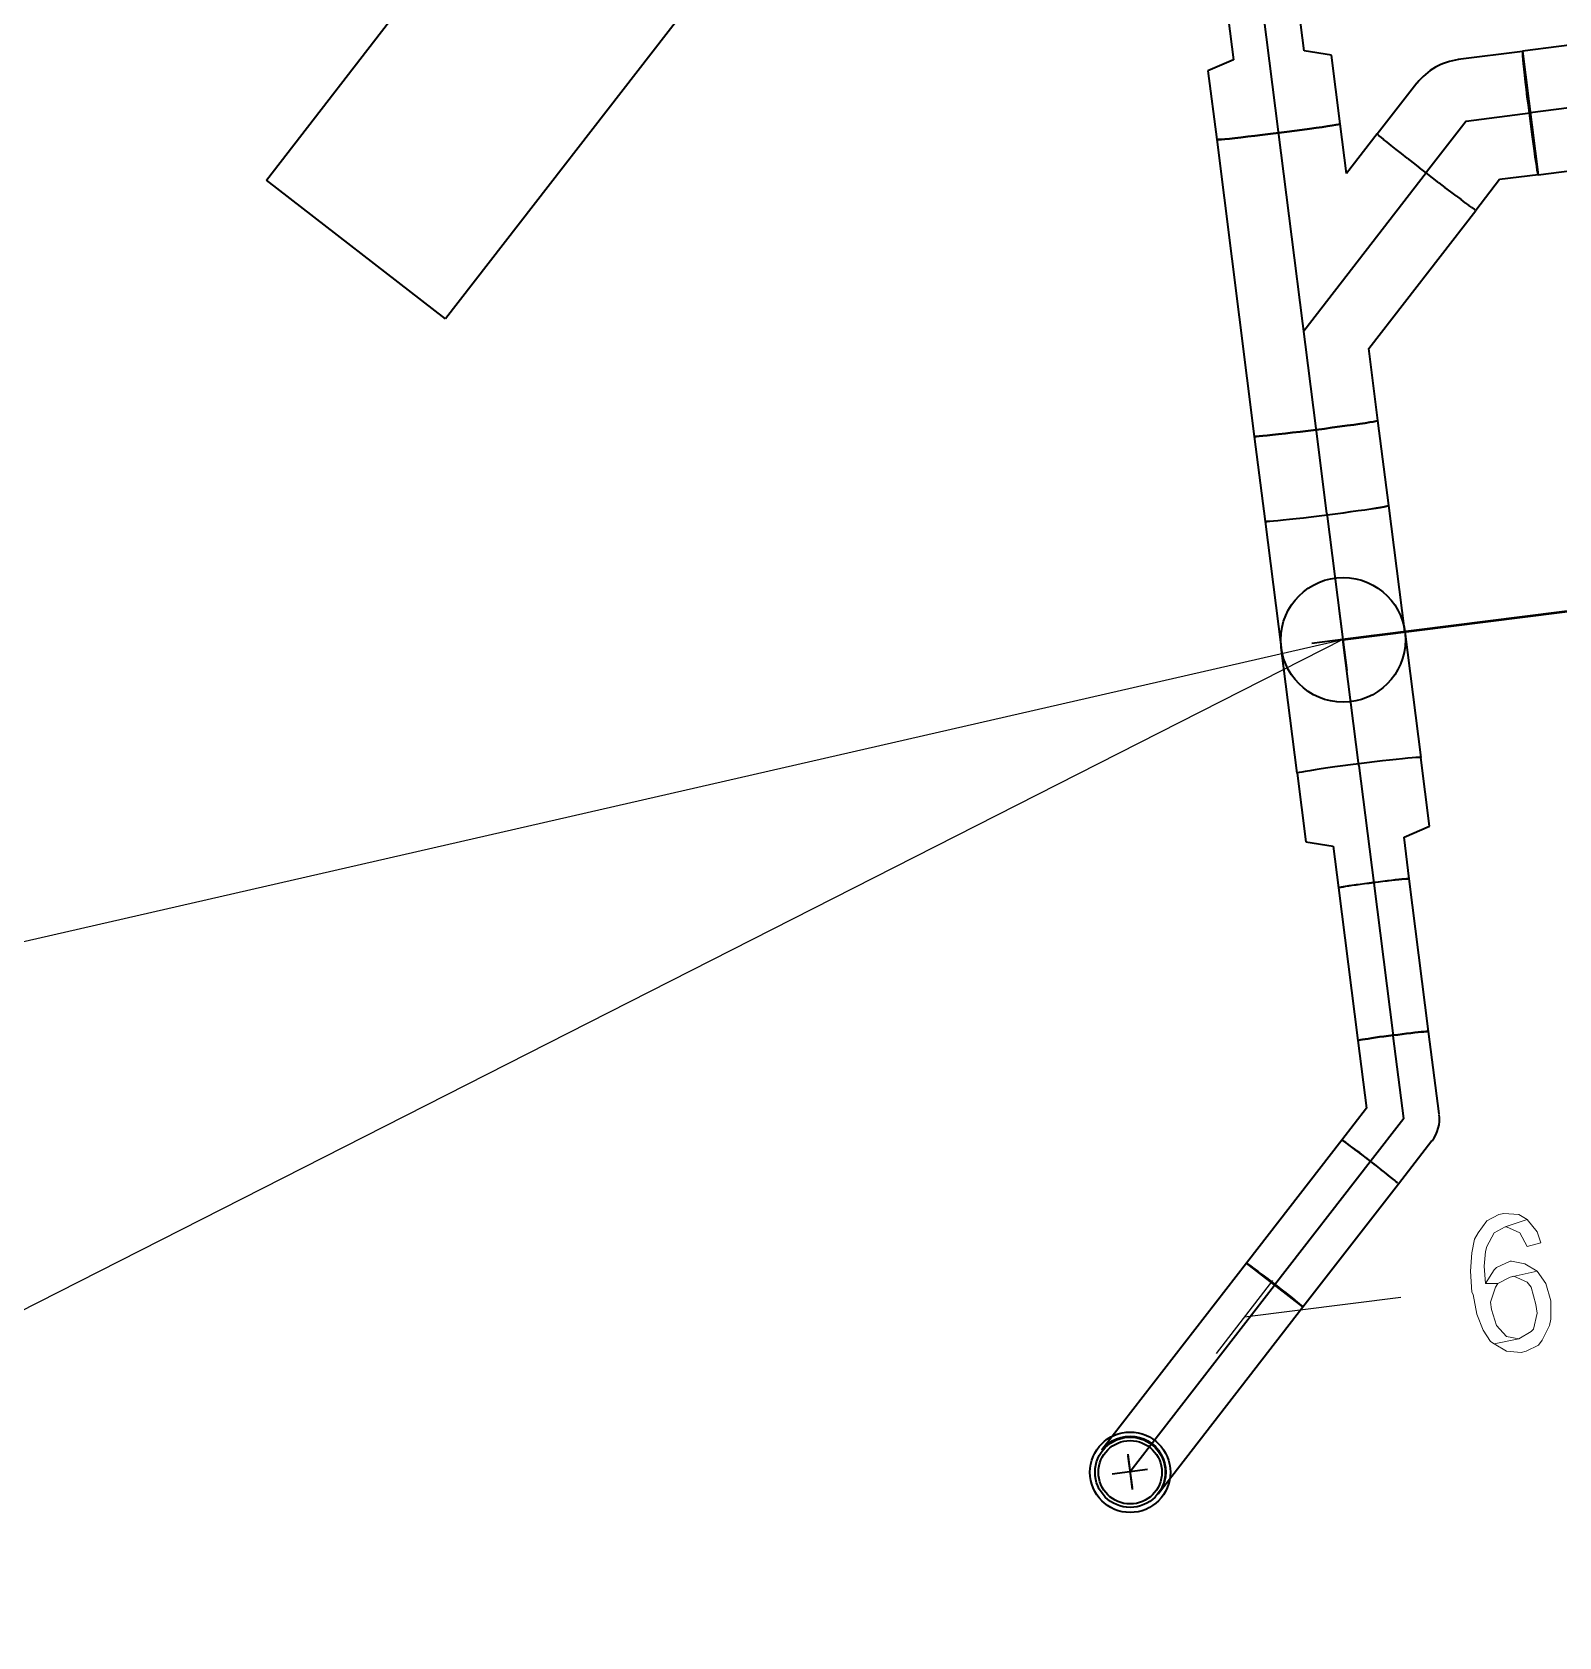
# Model space of a CAD drawing. Header units: metres. Extents: x 2713732.4 to 2713757.2, y 1226081.6 to 1226111.3.
# Drawn here: x 2713743.764 to 2713745.112, y 1226091.997 to 1226093.413 of the extents above; entities that cross this region are included whole.
import ezdxf

# ---------------------------------------------------------------- set-up
doc = ezdxf.new("R2010")
doc.units = ezdxf.units.M
doc.linetypes.add('DASHDOT', pattern=[1, 0.5, -0.25, 0, -0.25])
doc.linetypes.add('HIDDENX2', pattern=[0.75, 0.5, -0.25])
doc.layers.add('einlagen_boden_erstes_og', color=7, linetype='Continuous', true_color=0x000000)

msp = doc.modelspace()

# ---------------------------------------------------------------- linework, layer by layer
at = {"layer": 'einlagen_boden_erstes_og', "color": 1, "linetype": 'Continuous', "lineweight": 35, "true_color": 0xff0000, "extrusion": (0.000477202, 0.001815, 0.999998)}
for p, q in [((2713743.9711, 1226093.2825, -0.1641), (2713744.2161, 1226093.5987, -0.1648)), ((2713744.3742, 1226093.4762, -0.1647), (2713744.1292, 1226093.16, -0.164)), ((2713744.1292, 1226093.16, -0.164), (2713743.9711, 1226093.2825, -0.1641))]:
    msp.add_line(p, q, dxfattribs=at)
at = {"layer": 'einlagen_boden_erstes_og', "color": 36, "linetype": 'DASHDOT', "lineweight": 35, "true_color": 0x6a4015, "extrusion": (0.000477202, 0.001815, 0.999998)}
for p, q in [((2713744.8641, 1226093.3252, -0.1646), (2713744.8509, 1226093.4293, -0.1648)), ((2713745.0297, 1226093.3346, -0.1647), (2713745.0863, 1226093.3418, -0.1648)), ((2713745.1824, 1226093.354, -0.1648), (2713745.0863, 1226093.3418, -0.1648)), ((2713745.0297, 1226093.3346, -0.1647), (2713744.9948, 1226093.2895, -0.1646)), ((2713744.8974, 1226093.0633, -0.1642), (2713744.8641, 1226093.3252, -0.1646)), ((2713744.8864, 1226093.1496, -0.1643), (2713744.9948, 1226093.2895, -0.1646)), ((2713744.9069, 1226092.9884, -0.164), (2713744.8974, 1226093.0633, -0.1642)), ((2713744.9069, 1226092.9884, -0.164), (2713744.921, 1226092.8772, -0.1638)), ((2713744.9175, 1226092.9045, -0.1639), (2713744.9244, 1226092.85, -0.1638)), ((2713744.9483, 1226092.8807, -0.1639), (2713744.8937, 1226092.8738, -0.1638)), ((2713744.9351, 1226092.7661, -0.1637), (2713744.921, 1226092.8772, -0.1638)), ((2713744.9351, 1226092.7661, -0.1637), (2713744.9483, 1226092.6622, -0.1635)), ((2713744.9483, 1226092.6622, -0.1635), (2713744.9654, 1226092.5275, -0.1632)), ((2713744.9746, 1226092.4547, -0.1631), (2713744.9654, 1226092.5275, -0.1632)), ((2713744.9746, 1226092.4547, -0.1631), (2713744.945, 1226092.4164, -0.163)), ((2713744.945, 1226092.4164, -0.163), (2713744.8607, 1226092.3077, -0.1628)), ((2713744.7331, 1226092.143, -0.1624), (2713744.8607, 1226092.3077, -0.1628)), ((2713744.7311, 1226092.1586, -0.1625), (2713744.7351, 1226092.1274, -0.1624)), ((2713744.7313, 1226092.1569, -0.1624), (2713744.7349, 1226092.1291, -0.1624)), ((2713744.7487, 1226092.145, -0.1624), (2713744.7175, 1226092.141, -0.1624))]:
    msp.add_line(p, q, dxfattribs=at)
at = {"layer": 'einlagen_boden_erstes_og', "color": 36, "linetype": 'Continuous', "lineweight": 35, "true_color": 0x6a4015, "extrusion": (0.000477202, 0.001815, 0.999998)}
for p, q in [((2713744.8868, 1226093.3966, -0.1648), (2713744.8822, 1226093.4333, -0.1648)), ((2713744.8197, 1226093.4254, -0.1648), (2713744.8243, 1226093.3887, -0.1647)), ((2713745.1755, 1226093.4085, -0.1649), (2713745.0793, 1226093.3963, -0.1649)), ((2713744.8243, 1226093.3887, -0.1647), (2713744.8019, 1226093.3788, -0.1647)), ((2713744.911, 1226093.3926, -0.1648), (2713744.8868, 1226093.3966, -0.1648)), ((2713744.9187, 1226093.3321, -0.1647), (2713744.911, 1226093.3926, -0.1648)), ((2713745.0228, 1226093.3891, -0.1648), (2713745.0793, 1226093.3963, -0.1649)), ((2713745.0793, 1226093.3963, -0.1649), (2713745.0932, 1226093.2872, -0.1647)), ((2713745.0932, 1226093.2872, -0.1647), (2713745.0793, 1226093.3963, -0.1649)), ((2713745.0793, 1226093.3958, -0.1649), (2713745.0793, 1226093.3944, -0.1649)), ((2713745.0793, 1226093.3944, -0.1649), (2713745.0795, 1226093.3921, -0.1649)), ((2713745.0795, 1226093.3921, -0.1649), (2713745.0797, 1226093.3889, -0.1649)), ((2713745.0797, 1226093.3889, -0.1649), (2713745.0801, 1226093.385, -0.1648)), ((2713745.0801, 1226093.385, -0.1648), (2713745.0806, 1226093.3802, -0.1648)), ((2713744.8019, 1226093.3788, -0.1647), (2713744.8096, 1226093.3183, -0.1646)), ((2713745.0806, 1226093.3802, -0.1648), (2713745.0812, 1226093.3749, -0.1648)), ((2713745.0812, 1226093.3749, -0.1648), (2713745.0819, 1226093.3689, -0.1648)), ((2713744.9513, 1226093.3232, -0.1647), (2713744.9862, 1226093.3683, -0.1648)), ((2713745.0819, 1226093.3689, -0.1648), (2713745.0826, 1226093.3625, -0.1648)), ((2713745.0826, 1226093.3625, -0.1648), (2713745.0834, 1226093.3557, -0.1648)), ((2713745.0834, 1226093.3557, -0.1648), (2713745.0843, 1226093.3487, -0.1648)), ((2713745.0843, 1226093.3487, -0.1648), (2713745.0852, 1226093.3416, -0.1648)), ((2713744.8915, 1226093.3277, -0.1647), (2713744.8851, 1226093.3268, -0.1646)), ((2713744.8851, 1226093.3268, -0.1646), (2713744.8915, 1226093.3277, -0.1647)), ((2713744.8974, 1226093.3285, -0.1647), (2713744.8915, 1226093.3277, -0.1647)), ((2713744.8915, 1226093.3277, -0.1647), (2713744.8974, 1226093.3285, -0.1647)), ((2713744.9028, 1226093.3293, -0.1647), (2713744.8974, 1226093.3285, -0.1647)), ((2713744.8974, 1226093.3285, -0.1647), (2713744.9028, 1226093.3293, -0.1647)), ((2713744.9075, 1226093.33, -0.1647), (2713744.9028, 1226093.3293, -0.1647)), ((2713744.9028, 1226093.3293, -0.1647), (2713744.9075, 1226093.33, -0.1647)), ((2713744.9114, 1226093.3306, -0.1647), (2713744.9075, 1226093.33, -0.1647)), ((2713744.9075, 1226093.33, -0.1647), (2713744.9114, 1226093.3306, -0.1647)), ((2713744.9146, 1226093.3312, -0.1647), (2713744.9114, 1226093.3306, -0.1647)), ((2713744.9114, 1226093.3306, -0.1647), (2713744.9146, 1226093.3312, -0.1647)), ((2713744.9169, 1226093.3316, -0.1647), (2713744.9146, 1226093.3312, -0.1647)), ((2713744.9146, 1226093.3312, -0.1647), (2713744.9169, 1226093.3316, -0.1647)), ((2713744.9182, 1226093.3319, -0.1647), (2713744.9169, 1226093.3316, -0.1647)), ((2713744.9169, 1226093.3316, -0.1647), (2713744.9182, 1226093.3319, -0.1647)), ((2713744.9242, 1226093.2883, -0.1646), (2713744.9187, 1226093.3321, -0.1647)), ((2713745.0852, 1226093.3416, -0.1648), (2713745.0861, 1226093.3345, -0.1648)), ((2713745.0861, 1226093.3345, -0.1648), (2713745.087, 1226093.3275, -0.1647)), ((2713744.8096, 1226093.3183, -0.1646), (2713744.8428, 1226093.0564, -0.1641)), ((2713744.8115, 1226093.3182, -0.1646), (2713744.81, 1226093.3182, -0.1646)), ((2713744.81, 1226093.3182, -0.1646), (2713744.8115, 1226093.3182, -0.1646)), ((2713744.8138, 1226093.3184, -0.1646), (2713744.8115, 1226093.3182, -0.1646)), ((2713744.8115, 1226093.3182, -0.1646), (2713744.8138, 1226093.3184, -0.1646)), ((2713744.8169, 1226093.3186, -0.1646), (2713744.8138, 1226093.3184, -0.1646)), ((2713744.8138, 1226093.3184, -0.1646), (2713744.8169, 1226093.3186, -0.1646)), ((2713744.8209, 1226093.319, -0.1646), (2713744.8169, 1226093.3186, -0.1646)), ((2713744.8169, 1226093.3186, -0.1646), (2713744.8209, 1226093.319, -0.1646)), ((2713744.8256, 1226093.3195, -0.1646), (2713744.8209, 1226093.319, -0.1646)), ((2713744.8209, 1226093.319, -0.1646), (2713744.8256, 1226093.3195, -0.1646)), ((2713744.831, 1226093.3201, -0.1646), (2713744.8256, 1226093.3195, -0.1646)), ((2713744.8256, 1226093.3195, -0.1646), (2713744.831, 1226093.3201, -0.1646)), ((2713744.837, 1226093.3208, -0.1646), (2713744.831, 1226093.3201, -0.1646)), ((2713744.831, 1226093.3201, -0.1646), (2713744.837, 1226093.3208, -0.1646)), ((2713744.8434, 1226093.3215, -0.1646), (2713744.837, 1226093.3208, -0.1646)), ((2713744.837, 1226093.3208, -0.1646), (2713744.8434, 1226093.3215, -0.1646)), ((2713744.8501, 1226093.3223, -0.1646), (2713744.8434, 1226093.3215, -0.1646)), ((2713744.8434, 1226093.3215, -0.1646), (2713744.8501, 1226093.3223, -0.1646)), ((2713744.8571, 1226093.3232, -0.1646), (2713744.8501, 1226093.3223, -0.1646)), ((2713744.8501, 1226093.3223, -0.1646), (2713744.8571, 1226093.3232, -0.1646)), ((2713744.8643, 1226093.3241, -0.1646), (2713744.8571, 1226093.3232, -0.1646)), ((2713744.8571, 1226093.3232, -0.1646), (2713744.8643, 1226093.3241, -0.1646)), ((2713744.8714, 1226093.325, -0.1646), (2713744.8643, 1226093.3241, -0.1646)), ((2713744.8643, 1226093.3241, -0.1646), (2713744.8714, 1226093.325, -0.1646)), ((2713744.8784, 1226093.3259, -0.1646), (2713744.8714, 1226093.325, -0.1646)), ((2713744.8714, 1226093.325, -0.1646), (2713744.8784, 1226093.3259, -0.1646)), ((2713744.8851, 1226093.3268, -0.1646), (2713744.8784, 1226093.3259, -0.1646)), ((2713744.8784, 1226093.3259, -0.1646), (2713744.8851, 1226093.3268, -0.1646)), ((2713744.9513, 1226093.3232, -0.1647), (2713744.9242, 1226093.2883, -0.1646)), ((2713744.9516, 1226093.3229, -0.1647), (2713744.9527, 1226093.3219, -0.1647)), ((2713744.9545, 1226093.3204, -0.1647), (2713744.9527, 1226093.3219, -0.1647)), ((2713744.9545, 1226093.3204, -0.1647), (2713744.9569, 1226093.3184, -0.1647)), ((2713744.96, 1226093.3159, -0.1647), (2713744.9569, 1226093.3184, -0.1647)), ((2713744.9637, 1226093.3129, -0.1647), (2713744.96, 1226093.3159, -0.1647)), ((2713745.087, 1226093.3275, -0.1647), (2713745.0879, 1226093.3207, -0.1647)), ((2713745.0879, 1226093.3207, -0.1647), (2713745.0888, 1226093.3144, -0.1647)), ((2713745.0888, 1226093.3144, -0.1647), (2713745.0896, 1226093.3084, -0.1647)), ((2713744.968, 1226093.3096, -0.1647), (2713744.9637, 1226093.3129, -0.1647)), ((2713744.9727, 1226093.3058, -0.1646), (2713744.968, 1226093.3096, -0.1647)), ((2713744.9777, 1226093.3019, -0.1646), (2713744.9727, 1226093.3058, -0.1646)), ((2713744.9777, 1226093.3019, -0.1646), (2713744.9831, 1226093.2977, -0.1646)), ((2713745.0896, 1226093.3084, -0.1647), (2713745.0904, 1226093.3031, -0.1647)), ((2713745.0904, 1226093.3031, -0.1647), (2713745.0911, 1226093.2984, -0.1647)), ((2713744.9831, 1226093.2977, -0.1646), (2713744.9887, 1226093.2933, -0.1646)), ((2713744.9943, 1226093.2889, -0.1646), (2713744.9887, 1226093.2933, -0.1646)), ((2713745, 1226093.2845, -0.1646), (2713744.9943, 1226093.2889, -0.1646)), ((2713745.0932, 1226093.2872, -0.1647), (2713745.0592, 1226093.2829, -0.1646)), ((2713745.0911, 1226093.2984, -0.1647), (2713745.0917, 1226093.2944, -0.1647)), ((2713745.0917, 1226093.2944, -0.1647), (2713745.0922, 1226093.2913, -0.1647)), ((2713745.0922, 1226093.2913, -0.1647), (2713745.0927, 1226093.289, -0.1647)), ((2713745.0927, 1226093.289, -0.1647), (2713745.093, 1226093.2876, -0.1647)), ((2713745.0932, 1226093.2872, -0.1647), (2713745.1668, 1226093.2965, -0.1647)), ((2713745.0056, 1226093.2802, -0.1646), (2713745, 1226093.2845, -0.1646)), ((2713745.0056, 1226093.2802, -0.1646), (2713745.011, 1226093.2761, -0.1646)), ((2713745.0161, 1226093.2722, -0.1646), (2713745.011, 1226093.2761, -0.1646)), ((2713745.0209, 1226093.2685, -0.1646), (2713745.0161, 1226093.2722, -0.1646)), ((2713745.0592, 1226093.2829, -0.1646), (2713745.0383, 1226093.2558, -0.1646)), ((2713745.0209, 1226093.2685, -0.1646), (2713745.0252, 1226093.2653, -0.1646)), ((2713745.029, 1226093.2624, -0.1646), (2713745.0252, 1226093.2653, -0.1646)), ((2713745.029, 1226093.2624, -0.1646), (2713745.0322, 1226093.26, -0.1646)), ((2713745.0348, 1226093.2582, -0.1646), (2713745.0322, 1226093.26, -0.1646)), ((2713745.0348, 1226093.2582, -0.1646), (2713745.0367, 1226093.2568, -0.1646)), ((2713745.0367, 1226093.2568, -0.1646), (2713745.0378, 1226093.256, -0.1646)), ((2713744.9438, 1226093.134, -0.1643), (2713745.0383, 1226093.2558, -0.1646)), ((2713744.9519, 1226093.0703, -0.1642), (2713744.9438, 1226093.134, -0.1643)), ((2713744.8702, 1226093.0589, -0.1642), (2713744.8642, 1226093.0583, -0.1641)), ((2713744.8642, 1226093.0583, -0.1641), (2713744.8702, 1226093.0589, -0.1642)), ((2713744.8766, 1226093.0597, -0.1642), (2713744.8702, 1226093.0589, -0.1642)), ((2713744.8702, 1226093.0589, -0.1642), (2713744.8766, 1226093.0597, -0.1642)), ((2713744.8834, 1226093.0605, -0.1642), (2713744.8766, 1226093.0597, -0.1642)), ((2713744.8766, 1226093.0597, -0.1642), (2713744.8834, 1226093.0605, -0.1642)), ((2713744.8904, 1226093.0614, -0.1642), (2713744.8834, 1226093.0605, -0.1642)), ((2713744.8834, 1226093.0605, -0.1642), (2713744.8904, 1226093.0614, -0.1642)), ((2713744.8975, 1226093.0623, -0.1642), (2713744.8904, 1226093.0614, -0.1642)), ((2713744.8904, 1226093.0614, -0.1642), (2713744.8975, 1226093.0623, -0.1642)), ((2713744.9046, 1226093.0632, -0.1642), (2713744.8975, 1226093.0623, -0.1642)), ((2713744.8975, 1226093.0623, -0.1642), (2713744.9046, 1226093.0632, -0.1642)), ((2713744.9116, 1226093.0641, -0.1642), (2713744.9046, 1226093.0632, -0.1642)), ((2713744.9046, 1226093.0632, -0.1642), (2713744.9116, 1226093.0641, -0.1642)), ((2713744.9184, 1226093.065, -0.1642), (2713744.9116, 1226093.0641, -0.1642)), ((2713744.9116, 1226093.0641, -0.1642), (2713744.9184, 1226093.065, -0.1642)), ((2713744.9248, 1226093.0659, -0.1642), (2713744.9184, 1226093.065, -0.1642)), ((2713744.9184, 1226093.065, -0.1642), (2713744.9248, 1226093.0659, -0.1642)), ((2713744.9307, 1226093.0667, -0.1642), (2713744.9248, 1226093.0659, -0.1642)), ((2713744.9248, 1226093.0659, -0.1642), (2713744.9307, 1226093.0667, -0.1642)), ((2713744.936, 1226093.0675, -0.1642), (2713744.9307, 1226093.0667, -0.1642)), ((2713744.9307, 1226093.0667, -0.1642), (2713744.936, 1226093.0675, -0.1642)), ((2713744.9407, 1226093.0682, -0.1642), (2713744.936, 1226093.0675, -0.1642)), ((2713744.936, 1226093.0675, -0.1642), (2713744.9407, 1226093.0682, -0.1642)), ((2713744.9447, 1226093.0688, -0.1642), (2713744.9407, 1226093.0682, -0.1642)), ((2713744.9407, 1226093.0682, -0.1642), (2713744.9447, 1226093.0688, -0.1642)), ((2713744.9478, 1226093.0693, -0.1642), (2713744.9447, 1226093.0688, -0.1642)), ((2713744.9447, 1226093.0688, -0.1642), (2713744.9478, 1226093.0693, -0.1642)), ((2713744.9501, 1226093.0697, -0.1642), (2713744.9478, 1226093.0693, -0.1642)), ((2713744.9478, 1226093.0693, -0.1642), (2713744.9501, 1226093.0697, -0.1642)), ((2713744.9515, 1226093.0701, -0.1642), (2713744.9501, 1226093.0697, -0.1642)), ((2713744.9501, 1226093.0697, -0.1642), (2713744.9515, 1226093.0701, -0.1642)), ((2713744.9614, 1226092.9953, -0.1641), (2713744.9519, 1226093.0703, -0.1642)), ((2713744.8428, 1226093.0564, -0.1641), (2713744.8523, 1226092.9814, -0.164)), ((2713744.8447, 1226093.0564, -0.1641), (2713744.8433, 1226093.0563, -0.1641)), ((2713744.8433, 1226093.0563, -0.1641), (2713744.8447, 1226093.0564, -0.1641)), ((2713744.847, 1226093.0565, -0.1641), (2713744.8447, 1226093.0564, -0.1641)), ((2713744.8447, 1226093.0564, -0.1641), (2713744.847, 1226093.0565, -0.1641)), ((2713744.8502, 1226093.0568, -0.1641), (2713744.847, 1226093.0565, -0.1641)), ((2713744.847, 1226093.0565, -0.1641), (2713744.8502, 1226093.0568, -0.1641)), ((2713744.8541, 1226093.0572, -0.1641), (2713744.8502, 1226093.0568, -0.1641)), ((2713744.8502, 1226093.0568, -0.1641), (2713744.8541, 1226093.0572, -0.1641)), ((2713744.8589, 1226093.0577, -0.1641), (2713744.8541, 1226093.0572, -0.1641)), ((2713744.8541, 1226093.0572, -0.1641), (2713744.8589, 1226093.0577, -0.1641)), ((2713744.8642, 1226093.0583, -0.1641), (2713744.8589, 1226093.0577, -0.1641)), ((2713744.8589, 1226093.0577, -0.1641), (2713744.8642, 1226093.0583, -0.1641)), ((2713744.907, 1226092.9873, -0.164), (2713744.9141, 1226092.9882, -0.164)), ((2713744.9142, 1226092.9878, -0.164), (2713744.907, 1226092.9869, -0.164)), ((2713744.9141, 1226092.9882, -0.164), (2713744.9211, 1226092.9891, -0.164)), ((2713744.9212, 1226092.9888, -0.164), (2713744.9142, 1226092.9878, -0.164)), ((2713744.9211, 1226092.9891, -0.164), (2713744.9279, 1226092.99, -0.1641)), ((2713744.9279, 1226092.9897, -0.1641), (2713744.9212, 1226092.9888, -0.164)), ((2713744.9279, 1226092.99, -0.1641), (2713744.9343, 1226092.9909, -0.1641)), ((2713744.9343, 1226092.9906, -0.1641), (2713744.9279, 1226092.9897, -0.1641)), ((2713744.9343, 1226092.9909, -0.1641), (2713744.9402, 1226092.9917, -0.1641)), ((2713744.9402, 1226092.9914, -0.1641), (2713744.9343, 1226092.9906, -0.1641)), ((2713744.9402, 1226092.9917, -0.1641), (2713744.9455, 1226092.9925, -0.1641)), ((2713744.9456, 1226092.9922, -0.1641), (2713744.9402, 1226092.9914, -0.1641)), ((2713744.9455, 1226092.9925, -0.1641), (2713744.9502, 1226092.9932, -0.1641)), ((2713744.9503, 1226092.993, -0.1641), (2713744.9456, 1226092.9922, -0.1641)), ((2713744.9502, 1226092.9932, -0.1641), (2713744.9542, 1226092.9938, -0.1641)), ((2713744.9542, 1226092.9936, -0.1641), (2713744.9503, 1226092.993, -0.1641)), ((2713744.9542, 1226092.9938, -0.1641), (2713744.9573, 1226092.9943, -0.1641)), ((2713744.9573, 1226092.9942, -0.1641), (2713744.9542, 1226092.9936, -0.1641)), ((2713744.9573, 1226092.9943, -0.1641), (2713744.9596, 1226092.9948, -0.1641)), ((2713744.9596, 1226092.9947, -0.1641), (2713744.9573, 1226092.9942, -0.1641)), ((2713744.9596, 1226092.9948, -0.1641), (2713744.961, 1226092.9951, -0.1641)), ((2713744.961, 1226092.995, -0.1641), (2713744.9596, 1226092.9947, -0.1641)), ((2713744.9755, 1226092.8842, -0.1639), (2713744.9614, 1226092.9953, -0.1641)), ((2713744.8523, 1226092.9814, -0.164), (2713744.8664, 1226092.8703, -0.1638)), ((2713744.8528, 1226092.9814, -0.164), (2713744.8542, 1226092.9814, -0.164)), ((2713744.8542, 1226092.9813, -0.164), (2713744.8528, 1226092.9813, -0.164)), ((2713744.8542, 1226092.9814, -0.164), (2713744.8565, 1226092.9815, -0.164)), ((2713744.8565, 1226092.9814, -0.164), (2713744.8542, 1226092.9813, -0.164)), ((2713744.8565, 1226092.9815, -0.164), (2713744.8597, 1226092.9818, -0.164)), ((2713744.8597, 1226092.9816, -0.164), (2713744.8565, 1226092.9814, -0.164)), ((2713744.8597, 1226092.9818, -0.164), (2713744.8637, 1226092.9822, -0.164)), ((2713744.8637, 1226092.982, -0.164), (2713744.8597, 1226092.9816, -0.164)), ((2713744.8637, 1226092.9822, -0.164), (2713744.8684, 1226092.9827, -0.164)), ((2713744.8684, 1226092.9825, -0.164), (2713744.8637, 1226092.982, -0.164)), ((2713744.8684, 1226092.9827, -0.164), (2713744.8738, 1226092.9833, -0.164)), ((2713744.8738, 1226092.983, -0.164), (2713744.8684, 1226092.9825, -0.164)), ((2713744.8738, 1226092.9833, -0.164), (2713744.8797, 1226092.984, -0.164)), ((2713744.8797, 1226092.9837, -0.164), (2713744.8738, 1226092.983, -0.164)), ((2713744.8797, 1226092.984, -0.164), (2713744.8861, 1226092.9847, -0.164)), ((2713744.8862, 1226092.9844, -0.164), (2713744.8797, 1226092.9837, -0.164)), ((2713744.8861, 1226092.9847, -0.164), (2713744.8929, 1226092.9855, -0.164)), ((2713744.8929, 1226092.9852, -0.164), (2713744.8862, 1226092.9844, -0.164)), ((2713744.8929, 1226092.9855, -0.164), (2713744.8999, 1226092.9864, -0.164)), ((2713744.8999, 1226092.986, -0.164), (2713744.8929, 1226092.9852, -0.164)), ((2713744.8999, 1226092.9864, -0.164), (2713744.907, 1226092.9873, -0.164)), ((2713744.907, 1226092.9869, -0.164), (2713744.8999, 1226092.986, -0.164)), ((2713744.9755, 1226092.8842, -0.1639), (2713744.9896, 1226092.7731, -0.1637)), ((2713744.8805, 1226092.7592, -0.1636), (2713744.8664, 1226092.8703, -0.1638)), ((2713744.8917, 1226092.7615, -0.1636), (2713744.8877, 1226092.7609, -0.1636)), ((2713744.8917, 1226092.7615, -0.1636), (2713744.8877, 1226092.7609, -0.1636)), ((2713744.8964, 1226092.7623, -0.1636), (2713744.8917, 1226092.7615, -0.1636)), ((2713744.8964, 1226092.7623, -0.1636), (2713744.8917, 1226092.7615, -0.1636)), ((2713744.9017, 1226092.7631, -0.1636), (2713744.8964, 1226092.7623, -0.1636)), ((2713744.9017, 1226092.7631, -0.1636), (2713744.8964, 1226092.7623, -0.1636)), ((2713744.9076, 1226092.7639, -0.1636), (2713744.9017, 1226092.7631, -0.1636)), ((2713744.9076, 1226092.7639, -0.1636), (2713744.9017, 1226092.7631, -0.1636)), ((2713744.914, 1226092.7648, -0.1636), (2713744.9076, 1226092.7639, -0.1636)), ((2713744.914, 1226092.7648, -0.1636), (2713744.9076, 1226092.7639, -0.1636)), ((2713744.9208, 1226092.7657, -0.1636), (2713744.914, 1226092.7648, -0.1636)), ((2713744.9208, 1226092.7657, -0.1636), (2713744.914, 1226092.7648, -0.1636)), ((2713744.9278, 1226092.7666, -0.1636), (2713744.9208, 1226092.7657, -0.1636)), ((2713744.9278, 1226092.7666, -0.1636), (2713744.9208, 1226092.7657, -0.1636)), ((2713744.9349, 1226092.7676, -0.1637), (2713744.9278, 1226092.7666, -0.1636)), ((2713744.9349, 1226092.7676, -0.1637), (2713744.9278, 1226092.7666, -0.1636)), ((2713744.942, 1226092.7685, -0.1637), (2713744.9349, 1226092.7676, -0.1637)), ((2713744.942, 1226092.7685, -0.1637), (2713744.9349, 1226092.7676, -0.1637)), ((2713744.949, 1226092.7693, -0.1637), (2713744.942, 1226092.7685, -0.1637)), ((2713744.949, 1226092.7693, -0.1637), (2713744.942, 1226092.7685, -0.1637)), ((2713744.9558, 1226092.7701, -0.1637), (2713744.949, 1226092.7693, -0.1637)), ((2713744.9558, 1226092.7701, -0.1637), (2713744.949, 1226092.7693, -0.1637)), ((2713744.9622, 1226092.7708, -0.1637), (2713744.9558, 1226092.7701, -0.1637)), ((2713744.9622, 1226092.7708, -0.1637), (2713744.9558, 1226092.7701, -0.1637)), ((2713744.9681, 1226092.7715, -0.1637), (2713744.9622, 1226092.7708, -0.1637)), ((2713744.9681, 1226092.7715, -0.1637), (2713744.9622, 1226092.7708, -0.1637)), ((2713744.9735, 1226092.772, -0.1637), (2713744.9681, 1226092.7715, -0.1637)), ((2713744.9735, 1226092.772, -0.1637), (2713744.9681, 1226092.7715, -0.1637)), ((2713744.9782, 1226092.7725, -0.1637), (2713744.9735, 1226092.772, -0.1637)), ((2713744.9782, 1226092.7725, -0.1637), (2713744.9735, 1226092.772, -0.1637)), ((2713744.9822, 1226092.7728, -0.1637), (2713744.9782, 1226092.7725, -0.1637)), ((2713744.9822, 1226092.7728, -0.1637), (2713744.9782, 1226092.7725, -0.1637)), ((2713744.9854, 1226092.7731, -0.1637), (2713744.9822, 1226092.7728, -0.1637)), ((2713744.9854, 1226092.7731, -0.1637), (2713744.9822, 1226092.7728, -0.1637)), ((2713744.9877, 1226092.7732, -0.1637), (2713744.9854, 1226092.7731, -0.1637)), ((2713744.9877, 1226092.7732, -0.1637), (2713744.9854, 1226092.7731, -0.1637)), ((2713744.9891, 1226092.7732, -0.1637), (2713744.9877, 1226092.7732, -0.1637)), ((2713744.9891, 1226092.7732, -0.1637), (2713744.9877, 1226092.7732, -0.1637)), ((2713744.9973, 1226092.7126, -0.1636), (2713744.9896, 1226092.7731, -0.1637)), ((2713744.8805, 1226092.7592, -0.1636), (2713744.8882, 1226092.6987, -0.1635)), ((2713744.8823, 1226092.7598, -0.1636), (2713744.881, 1226092.7595, -0.1636)), ((2713744.8823, 1226092.7598, -0.1636), (2713744.881, 1226092.7595, -0.1636)), ((2713744.8846, 1226092.7603, -0.1636), (2713744.8823, 1226092.7598, -0.1636)), ((2713744.8846, 1226092.7603, -0.1636), (2713744.8823, 1226092.7598, -0.1636)), ((2713744.8877, 1226092.7609, -0.1636), (2713744.8846, 1226092.7603, -0.1636)), ((2713744.8877, 1226092.7609, -0.1636), (2713744.8846, 1226092.7603, -0.1636)), ((2713744.9749, 1226092.7028, -0.1636), (2713744.9973, 1226092.7126, -0.1636)), ((2713744.8882, 1226092.6987, -0.1635), (2713744.9124, 1226092.6949, -0.1635)), ((2713744.9124, 1226092.6949, -0.1635), (2713744.917, 1226092.6582, -0.1634)), ((2713744.9795, 1226092.6661, -0.1635), (2713744.9749, 1226092.7028, -0.1636)), ((2713744.9401, 1226092.6619, -0.1635), (2713744.9441, 1226092.6624, -0.1635)), ((2713744.9441, 1226092.6623, -0.1635), (2713744.9401, 1226092.6617, -0.1635)), ((2713744.9441, 1226092.6624, -0.1635), (2713744.9482, 1226092.663, -0.1635)), ((2713744.9482, 1226092.6628, -0.1635), (2713744.9441, 1226092.6623, -0.1635)), ((2713744.9482, 1226092.663, -0.1635), (2713744.9522, 1226092.6635, -0.1635)), ((2713744.9523, 1226092.6633, -0.1635), (2713744.9482, 1226092.6628, -0.1635)), ((2713744.9522, 1226092.6635, -0.1635), (2713744.9563, 1226092.664, -0.1635)), ((2713744.9563, 1226092.6638, -0.1635), (2713744.9523, 1226092.6633, -0.1635)), ((2713744.9563, 1226092.664, -0.1635), (2713744.9601, 1226092.6644, -0.1635)), ((2713744.9602, 1226092.6643, -0.1635), (2713744.9563, 1226092.6638, -0.1635)), ((2713744.9601, 1226092.6644, -0.1635), (2713744.9638, 1226092.6648, -0.1635)), ((2713744.9638, 1226092.6647, -0.1635), (2713744.9602, 1226092.6643, -0.1635)), ((2713744.9638, 1226092.6648, -0.1635), (2713744.9672, 1226092.6652, -0.1635)), ((2713744.9672, 1226092.6651, -0.1635), (2713744.9638, 1226092.6647, -0.1635)), ((2713744.9672, 1226092.6652, -0.1635), (2713744.9703, 1226092.6655, -0.1635)), ((2713744.9703, 1226092.6654, -0.1635), (2713744.9672, 1226092.6651, -0.1635)), ((2713744.9703, 1226092.6655, -0.1635), (2713744.973, 1226092.6658, -0.1635)), ((2713744.973, 1226092.6657, -0.1635), (2713744.9703, 1226092.6654, -0.1635)), ((2713744.973, 1226092.6658, -0.1635), (2713744.9753, 1226092.666, -0.1635)), ((2713744.9753, 1226092.6659, -0.1635), (2713744.973, 1226092.6657, -0.1635)), ((2713744.9753, 1226092.666, -0.1635), (2713744.9771, 1226092.6661, -0.1635)), ((2713744.9771, 1226092.6661, -0.1635), (2713744.9753, 1226092.6659, -0.1635)), ((2713744.9771, 1226092.6661, -0.1635), (2713744.9784, 1226092.6662, -0.1635)), ((2713744.9784, 1226092.6661, -0.1635), (2713744.9771, 1226092.6661, -0.1635)), ((2713744.9966, 1226092.5315, -0.1633), (2713744.9795, 1226092.6661, -0.1635)), ((2713744.917, 1226092.6582, -0.1634), (2713744.9341, 1226092.5235, -0.1632)), ((2713744.9181, 1226092.6585, -0.1634), (2713744.9194, 1226092.6588, -0.1634)), ((2713744.9194, 1226092.6587, -0.1634), (2713744.9181, 1226092.6585, -0.1634)), ((2713744.9194, 1226092.6588, -0.1634), (2713744.9212, 1226092.6591, -0.1635)), ((2713744.9212, 1226092.659, -0.1635), (2713744.9194, 1226092.6587, -0.1634)), ((2713744.9212, 1226092.6591, -0.1635), (2713744.9234, 1226092.6595, -0.1635)), ((2713744.9234, 1226092.6594, -0.1635), (2713744.9212, 1226092.659, -0.1635)), ((2713744.9234, 1226092.6595, -0.1635), (2713744.9261, 1226092.6599, -0.1635)), ((2713744.9261, 1226092.6598, -0.1635), (2713744.9234, 1226092.6594, -0.1635)), ((2713744.9261, 1226092.6599, -0.1635), (2713744.9292, 1226092.6604, -0.1635)), ((2713744.9292, 1226092.6602, -0.1635), (2713744.9261, 1226092.6598, -0.1635)), ((2713744.9292, 1226092.6604, -0.1635), (2713744.9326, 1226092.6609, -0.1635)), ((2713744.9326, 1226092.6607, -0.1635), (2713744.9292, 1226092.6602, -0.1635)), ((2713744.9326, 1226092.6609, -0.1635), (2713744.9362, 1226092.6614, -0.1635)), ((2713744.9362, 1226092.6612, -0.1635), (2713744.9326, 1226092.6607, -0.1635)), ((2713744.9362, 1226092.6614, -0.1635), (2713744.9401, 1226092.6619, -0.1635)), ((2713744.9401, 1226092.6617, -0.1635), (2713744.9362, 1226092.6612, -0.1635)), ((2713744.9341, 1226092.5235, -0.1632), (2713744.9417, 1226092.4637, -0.1631)), ((2713744.9352, 1226092.5238, -0.1632), (2713744.9365, 1226092.5241, -0.1632)), ((2713744.9365, 1226092.5241, -0.1632), (2713744.9352, 1226092.5238, -0.1632)), ((2713744.9365, 1226092.5241, -0.1632), (2713744.9383, 1226092.5244, -0.1632)), ((2713744.9383, 1226092.5244, -0.1632), (2713744.9365, 1226092.5241, -0.1632)), ((2713744.9383, 1226092.5244, -0.1632), (2713744.9405, 1226092.5247, -0.1632)), ((2713744.9405, 1226092.5247, -0.1632), (2713744.9383, 1226092.5244, -0.1632)), ((2713744.9405, 1226092.5247, -0.1632), (2713744.9432, 1226092.5251, -0.1632)), ((2713744.9432, 1226092.5251, -0.1632), (2713744.9405, 1226092.5247, -0.1632)), ((2713744.9432, 1226092.5251, -0.1632), (2713744.9463, 1226092.5256, -0.1632)), ((2713744.9463, 1226092.5256, -0.1632), (2713744.9432, 1226092.5251, -0.1632)), ((2713744.9463, 1226092.5256, -0.1632), (2713744.9497, 1226092.5261, -0.1632)), ((2713744.9497, 1226092.5261, -0.1632), (2713744.9463, 1226092.5256, -0.1632)), ((2713744.9497, 1226092.5261, -0.1632), (2713744.9533, 1226092.5266, -0.1632)), ((2713744.9533, 1226092.5266, -0.1632), (2713744.9497, 1226092.5261, -0.1632)), ((2713744.9533, 1226092.5266, -0.1632), (2713744.9572, 1226092.5271, -0.1632)), ((2713744.9572, 1226092.5271, -0.1632), (2713744.9533, 1226092.5266, -0.1632)), ((2713744.9572, 1226092.5271, -0.1632), (2713744.9612, 1226092.5276, -0.1632)), ((2713744.9612, 1226092.5276, -0.1632), (2713744.9572, 1226092.5271, -0.1632)), ((2713744.9612, 1226092.5276, -0.1632), (2713744.9653, 1226092.5281, -0.1632)), ((2713744.9653, 1226092.5281, -0.1632), (2713744.9612, 1226092.5276, -0.1632)), ((2713744.9653, 1226092.5281, -0.1632), (2713744.9694, 1226092.5286, -0.1632)), ((2713744.9694, 1226092.5286, -0.1632), (2713744.9653, 1226092.5281, -0.1632)), ((2713744.9694, 1226092.5286, -0.1632), (2713744.9734, 1226092.5291, -0.1632)), ((2713744.9734, 1226092.5291, -0.1632), (2713744.9694, 1226092.5286, -0.1632)), ((2713744.9734, 1226092.5291, -0.1632), (2713744.9772, 1226092.5296, -0.1632)), ((2713744.9772, 1226092.5296, -0.1632), (2713744.9734, 1226092.5291, -0.1632)), ((2713744.9772, 1226092.5296, -0.1632), (2713744.9809, 1226092.53, -0.1632)), ((2713744.9809, 1226092.53, -0.1632), (2713744.9772, 1226092.5296, -0.1632)), ((2713744.9809, 1226092.53, -0.1632), (2713744.9843, 1226092.5304, -0.1632)), ((2713744.9843, 1226092.5304, -0.1632), (2713744.9809, 1226092.53, -0.1632)), ((2713744.9843, 1226092.5304, -0.1632), (2713744.9874, 1226092.5307, -0.1632)), ((2713744.9874, 1226092.5307, -0.1632), (2713744.9843, 1226092.5304, -0.1632)), ((2713744.9874, 1226092.5307, -0.1632), (2713744.9901, 1226092.531, -0.1633)), ((2713744.9901, 1226092.531, -0.1633), (2713744.9874, 1226092.5307, -0.1632)), ((2713744.9901, 1226092.531, -0.1633), (2713744.9924, 1226092.5312, -0.1633)), ((2713744.9924, 1226092.5312, -0.1633), (2713744.9901, 1226092.531, -0.1633)), ((2713744.9924, 1226092.5312, -0.1633), (2713744.9942, 1226092.5314, -0.1633)), ((2713744.9942, 1226092.5314, -0.1633), (2713744.9924, 1226092.5312, -0.1633)), ((2713744.9942, 1226092.5314, -0.1633), (2713744.9955, 1226092.5315, -0.1633)), ((2713744.9955, 1226092.5315, -0.1633), (2713744.9942, 1226092.5314, -0.1633)), ((2713745.0058, 1226092.4587, -0.1631), (2713744.9966, 1226092.5315, -0.1633)), ((2713744.9417, 1226092.4637, -0.1631), (2713744.9201, 1226092.4357, -0.163)), ((2713744.9201, 1226092.4357, -0.163), (2713744.8358, 1226092.327, -0.1628)), ((2713744.921, 1226092.4352, -0.163), (2713744.9221, 1226092.4344, -0.163)), ((2713744.9221, 1226092.4345, -0.163), (2713744.921, 1226092.4352, -0.163)), ((2713744.9236, 1226092.4334, -0.163), (2713744.9221, 1226092.4345, -0.163)), ((2713744.9221, 1226092.4344, -0.163), (2713744.9235, 1226092.4333, -0.163)), ((2713744.9235, 1226092.4333, -0.163), (2713744.9254, 1226092.432, -0.163)), ((2713744.9254, 1226092.432, -0.163), (2713744.9236, 1226092.4334, -0.163)), ((2713744.9254, 1226092.432, -0.163), (2713744.9275, 1226092.4303, -0.163)), ((2713744.9276, 1226092.4304, -0.163), (2713744.9254, 1226092.432, -0.163)), ((2713744.9275, 1226092.4303, -0.163), (2713744.93, 1226092.4285, -0.163)), ((2713744.9301, 1226092.4286, -0.163), (2713744.9276, 1226092.4304, -0.163)), ((2713744.93, 1226092.4285, -0.163), (2713744.9327, 1226092.4264, -0.163)), ((2713744.9328, 1226092.4265, -0.163), (2713744.9301, 1226092.4286, -0.163)), ((2713744.9327, 1226092.4264, -0.163), (2713744.9357, 1226092.4241, -0.163)), ((2713744.9358, 1226092.4243, -0.163), (2713744.9328, 1226092.4265, -0.163)), ((2713744.9357, 1226092.4241, -0.163), (2713744.9388, 1226092.4218, -0.163)), ((2713744.9389, 1226092.4219, -0.163), (2713744.9358, 1226092.4243, -0.163)), ((2713744.9388, 1226092.4218, -0.163), (2713744.942, 1226092.4193, -0.163)), ((2713744.9421, 1226092.4195, -0.163), (2713744.9389, 1226092.4219, -0.163)), ((2713744.9699, 1226092.3971, -0.163), (2713744.9995, 1226092.4354, -0.1631)), ((2713744.942, 1226092.4193, -0.163), (2713744.9452, 1226092.4168, -0.163)), ((2713744.9453, 1226092.4169, -0.163), (2713744.9421, 1226092.4195, -0.163)), ((2713744.9452, 1226092.4168, -0.163), (2713744.9485, 1226092.4143, -0.163)), ((2713744.9486, 1226092.4144, -0.163), (2713744.9453, 1226092.4169, -0.163)), ((2713744.9485, 1226092.4143, -0.163), (2713744.9517, 1226092.4118, -0.163)), ((2713744.9518, 1226092.4119, -0.163), (2713744.9486, 1226092.4144, -0.163)), ((2713744.9517, 1226092.4118, -0.163), (2713744.9547, 1226092.4094, -0.163)), ((2713744.9548, 1226092.4095, -0.163), (2713744.9518, 1226092.4119, -0.163)), ((2713744.9547, 1226092.4094, -0.163), (2713744.9576, 1226092.4071, -0.163)), ((2713744.9577, 1226092.4072, -0.163), (2713744.9548, 1226092.4095, -0.163)), ((2713744.8856, 1226092.2884, -0.1628), (2713744.9699, 1226092.3971, -0.163)), ((2713744.9576, 1226092.4071, -0.163), (2713744.9603, 1226092.405, -0.163)), ((2713744.9604, 1226092.4051, -0.163), (2713744.9577, 1226092.4072, -0.163)), ((2713744.9603, 1226092.405, -0.163), (2713744.9628, 1226092.403, -0.163)), ((2713744.9628, 1226092.4031, -0.163), (2713744.9604, 1226092.4051, -0.163)), ((2713744.9649, 1226092.4014, -0.163), (2713744.9628, 1226092.4031, -0.163)), ((2713744.9628, 1226092.403, -0.163), (2713744.9649, 1226092.4013, -0.163)), ((2713744.9667, 1226092.4, -0.163), (2713744.9649, 1226092.4014, -0.163)), ((2713744.9649, 1226092.4013, -0.163), (2713744.9667, 1226092.3999, -0.163)), ((2713744.9681, 1226092.3988, -0.163), (2713744.9667, 1226092.4, -0.163)), ((2713744.9667, 1226092.3999, -0.163), (2713744.9681, 1226092.3987, -0.163)), ((2713744.9691, 1226092.3979, -0.163), (2713744.9681, 1226092.3988, -0.163)), ((2713744.9681, 1226092.3987, -0.163), (2713744.9691, 1226092.3979, -0.163)), ((2713744.8358, 1226092.327, -0.1628), (2713744.7082, 1226092.1623, -0.1624)), ((2713744.8856, 1226092.2884, -0.1628), (2713744.8358, 1226092.327, -0.1628)), ((2713744.8856, 1226092.2884, -0.1628), (2713744.8358, 1226092.327, -0.1628)), ((2713744.8368, 1226092.3265, -0.1628), (2713744.8379, 1226092.3257, -0.1628)), ((2713744.8379, 1226092.3257, -0.1628), (2713744.8394, 1226092.3247, -0.1628)), ((2713744.8394, 1226092.3247, -0.1628), (2713744.8412, 1226092.3233, -0.1628)), ((2713744.8412, 1226092.3233, -0.1628), (2713744.8434, 1226092.3217, -0.1628)), ((2713744.8434, 1226092.3217, -0.1628), (2713744.8459, 1226092.3199, -0.1628)), ((2713744.8459, 1226092.3199, -0.1628), (2713744.8486, 1226092.3178, -0.1628)), ((2713744.8486, 1226092.3178, -0.1628), (2713744.8516, 1226092.3156, -0.1628)), ((2713744.8516, 1226092.3156, -0.1628), (2713744.8547, 1226092.3132, -0.1628)), ((2713744.8547, 1226092.3132, -0.1628), (2713744.8579, 1226092.3107, -0.1628)), ((2713744.8579, 1226092.3107, -0.1628), (2713744.8611, 1226092.3082, -0.1628)), ((2713744.8611, 1226092.3082, -0.1628), (2713744.8644, 1226092.3057, -0.1628)), ((2713744.8644, 1226092.3057, -0.1628), (2713744.8675, 1226092.3032, -0.1628)), ((2713744.8675, 1226092.3032, -0.1628), (2713744.8706, 1226092.3008, -0.1628)), ((2713744.8706, 1226092.3008, -0.1628), (2713744.8735, 1226092.2985, -0.1628)), ((2713744.8735, 1226092.2985, -0.1628), (2713744.8762, 1226092.2964, -0.1628)), ((2713744.8762, 1226092.2964, -0.1628), (2713744.8786, 1226092.2944, -0.1628)), ((2713744.8786, 1226092.2944, -0.1628), (2713744.8807, 1226092.2927, -0.1628)), ((2713744.758, 1226092.1237, -0.1624), (2713744.8856, 1226092.2884, -0.1628)), ((2713744.8807, 1226092.2927, -0.1628), (2713744.8825, 1226092.2913, -0.1628)), ((2713744.8825, 1226092.2913, -0.1628), (2713744.8839, 1226092.2901, -0.1628)), ((2713744.8839, 1226092.2901, -0.1628), (2713744.8849, 1226092.2892, -0.1628)), ((2713744.7109, 1226092.1654, -0.1625), (2713744.714, 1226092.1681, -0.1625)), ((2713744.714, 1226092.1681, -0.1625), (2713744.7175, 1226092.1703, -0.1625)), ((2713744.7175, 1226092.1703, -0.1625), (2713744.7212, 1226092.1721, -0.1625)), ((2713744.7212, 1226092.1721, -0.1625), (2713744.7251, 1226092.1734, -0.1625)), ((2713744.7251, 1226092.1734, -0.1625), (2713744.7291, 1226092.1742, -0.1625)), ((2713744.7291, 1226092.1742, -0.1625), (2713744.7332, 1226092.1745, -0.1625)), ((2713744.7332, 1226092.1745, -0.1625), (2713744.7374, 1226092.1742, -0.1625)), ((2713744.7374, 1226092.1742, -0.1625), (2713744.7414, 1226092.1734, -0.1625)), ((2713744.7414, 1226092.1734, -0.1625), (2713744.7453, 1226092.172, -0.1625)), ((2713744.7453, 1226092.172, -0.1625), (2713744.749, 1226092.1702, -0.1625)), ((2713744.749, 1226092.1702, -0.1625), (2713744.7524, 1226092.1679, -0.1625)), ((2713744.7524, 1226092.1679, -0.1625), (2713744.7555, 1226092.1652, -0.1625)), ((2713744.7082, 1226092.1623, -0.1624), (2713744.7109, 1226092.1654, -0.1625)), ((2713744.7555, 1226092.1652, -0.1625), (2713744.7582, 1226092.162, -0.1625)), ((2713744.7582, 1226092.162, -0.1625), (2713744.7604, 1226092.1586, -0.1625)), ((2713744.7604, 1226092.1586, -0.1625), (2713744.7623, 1226092.1549, -0.1625)), ((2713744.7623, 1226092.1549, -0.1625), (2713744.7636, 1226092.151, -0.1625)), ((2713744.7643, 1226092.1387, -0.1624), (2713744.7635, 1226092.1347, -0.1624)), ((2713744.7636, 1226092.151, -0.1625), (2713744.7643, 1226092.1469, -0.1624)), ((2713744.7643, 1226092.1469, -0.1624), (2713744.7646, 1226092.1428, -0.1624)), ((2713744.7646, 1226092.1428, -0.1624), (2713744.7643, 1226092.1387, -0.1624)), ((2713744.7603, 1226092.1271, -0.1624), (2713744.758, 1226092.1237, -0.1624)), ((2713744.7621, 1226092.1308, -0.1624), (2713744.7603, 1226092.1271, -0.1624)), ((2713744.7635, 1226092.1347, -0.1624), (2713744.7621, 1226092.1308, -0.1624))]:
    msp.add_line(p, q, dxfattribs=at)
at = {"layer": 'einlagen_boden_erstes_og', "color": 36, "linetype": 'Continuous', "lineweight": 50, "true_color": 0x6a4015, "extrusion": (0.000477202, 0.001815, 0.999998)}
msp.add_line((2713744.921, 1226092.8772, -0.1638), (2713745.5407, 1226092.9559, -0.1643), dxfattribs=at)
at = {"layer": 'einlagen_boden_erstes_og', "color": 7, "linetype": 'Continuous', "lineweight": 25, "extrusion": (0.000477202, 0.001815, 0.999998)}
for p, q in [((2713744.921, 1226092.8772, -0.1638), (2713743.1892, 1226091.9974, -0.1614)), ((2713743.3029, 1226092.5068, -0.1624), (2713744.921, 1226092.8772, -0.1638)), ((2713744.8093, 1226092.2475, -0.1627), (2713744.8591, 1226092.3118, -0.1628)), ((2713744.8342, 1226092.2797, -0.1627), (2713744.9722, 1226092.2972, -0.1628))]:
    msp.add_line(p, q, dxfattribs=at)
at = {"layer": 'einlagen_boden_erstes_og', "color": 7, "lineweight": 0}
for points in [[(2713745.0631, 1226092.371), (2713745.0587, 1226092.37), (2713745.0479, 1226092.3645), (2713745.0403, 1226092.3537), (2713745.037, 1226092.3482), (2713745.0348, 1226092.3363), (2713745.0337, 1226092.32), (2713745.0348, 1226092.3015), (2713745.0359, 1226092.2994), (2713745.0392, 1226092.282), (2713745.0446, 1226092.2679), (2713745.0511, 1226092.2581), (2713745.0544, 1226092.2559), (2713745.0761, 1226092.2602), (2713745.0652, 1226092.2624), (2713745.0566, 1226092.2722), (2713745.0522, 1226092.2863), (2713745.0511, 1226092.2928), (2713745.0555, 1226092.3059), (2713745.0576, 1226092.3091), (2713745.0468, 1226092.3091), (2713745.0457, 1226092.3243), (2713745.0468, 1226092.3374), (2713745.0479, 1226092.3417), (2713745.0544, 1226092.3537), (2713745.0642, 1226092.3591), (2713745.0837, 1226092.3656), (2713745.0761, 1226092.37)], [(2713745.0837, 1226092.3656), (2713745.0642, 1226092.3591), (2713745.0652, 1226092.3591), (2713745.0772, 1226092.3537), (2713745.0837, 1226092.3417), (2713745.0957, 1226092.345), (2713745.0924, 1226092.3548)], [(2713745.0696, 1226092.3287), (2713745.0685, 1226092.3287), (2713745.0566, 1226092.3232), (2713745.0544, 1226092.3211), (2713745.0468, 1226092.3091), (2713745.0576, 1226092.3091), (2713745.0685, 1226092.3146), (2713745.0924, 1226092.32), (2713745.0815, 1226092.3265)], [(2713745.0924, 1226092.32), (2713745.0685, 1226092.3146), (2713745.0718, 1226092.3156), (2713745.0837, 1226092.3102), (2713745.087, 1226092.3059), (2713745.0913, 1226092.2907), (2713745.0924, 1226092.2831), (2713745.0891, 1226092.2689), (2713745.087, 1226092.2668), (2713745.0761, 1226092.2602), (2713745.0544, 1226092.2559), (2713745.0652, 1226092.2494), (2713745.0783, 1226092.2483), (2713745.0826, 1226092.2494), (2713745.0935, 1226092.2548), (2713745.0967, 1226092.2592), (2713745.1033, 1226092.2722), (2713745.1044, 1226092.2776), (2713745.1044, 1226092.2928), (2713745.1044, 1226092.2939), (2713745.1, 1226092.3091)]]:
    msp.add_lwpolyline(points, close=True, dxfattribs=at)
at = {"layer": 'einlagen_boden_erstes_og', "color": 36, "linetype": 'Continuous', "lineweight": 35, "true_color": 0x6a4015, "extrusion": (0.000477202, 0.001815, 0.999998)}
for centre, radius in [((2713744.6121, 1226088.5067, 3520.5086), 0.055), ((2713744.4242, 1226087.7724, 3520.5086), 0.0355), ((2713744.4242, 1226087.7724, 3520.5086), 0.031)]:
    msp.add_circle(centre, radius, dxfattribs=at)
at = {"layer": 'einlagen_boden_erstes_og', "color": 36, "linetype": 'HIDDENX2', "lineweight": 35, "true_color": 0x6a4015, "extrusion": (0.000477202, 0.001815, 0.999998)}
msp.add_circle((2713744.4242, 1226087.7724, 3520.5086), 0.028, dxfattribs=at)
at = {"layer": 'einlagen_boden_erstes_og', "color": 36, "linetype": 'Continuous', "lineweight": 35, "true_color": 0x6a4015, "extrusion": (0.000477202, 0.001815, 0.999998)}
for centre, radius, start, end in [((2713744.7208, 1226088.964, 3520.5086), 0.055, 97.2327, 142.227), ((2713744.6657, 1226088.0841, 3520.5086), 0.0315, 322.227, 7.2327)]:
    msp.add_arc(centre, radius, start, end, dxfattribs=at)

doc.saveas('drawing.dxf')
